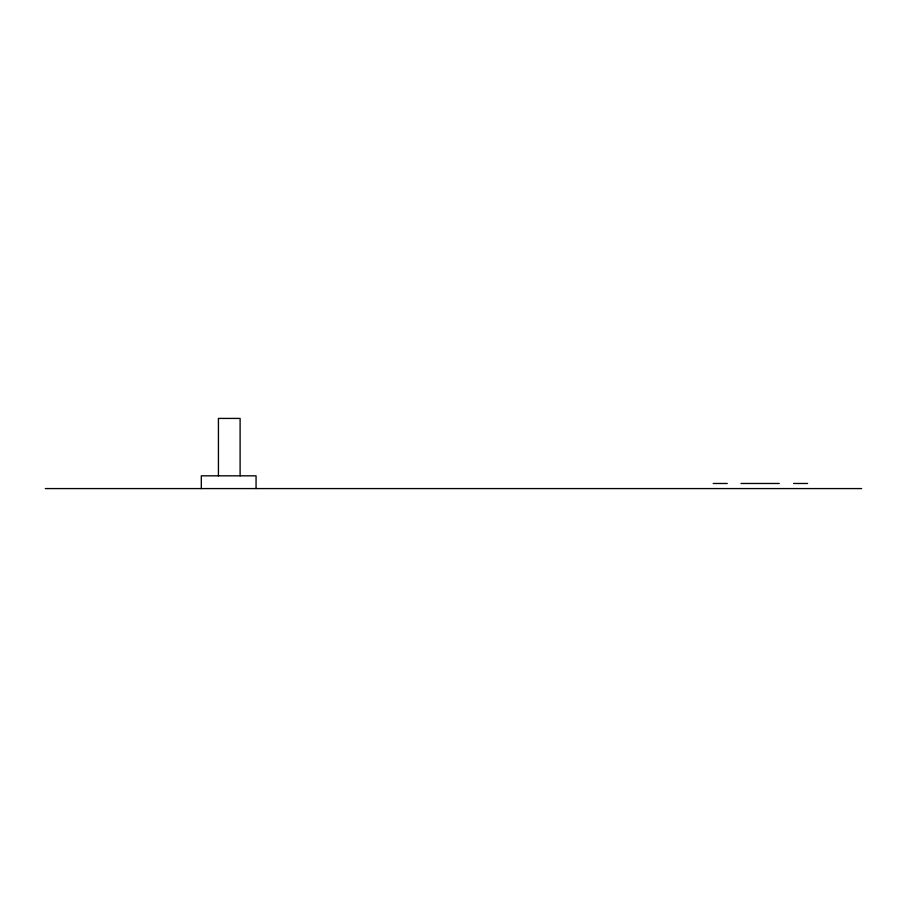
<?xml version="1.0" encoding="UTF-8"?>
<svg xmlns="http://www.w3.org/2000/svg" width="907" height="907" viewBox="0 0 907 907"><rect width="100%" height="100%" fill="white"/><g stroke="black" fill="none" stroke-linecap="round" stroke-linejoin="round"><path stroke-width="1.36" d="M713.219 483.476L727.255 483.476M740.996 483.476L779.26 483.476M793.58 483.476L807.604 483.476M45.35 488.578L861.65 488.578M256.057 488.578L256.057 475.824L201.309 475.824L201.309 488.578M240.106 475.824L240.106 418.422L218.428 418.422L218.428 475.824"/></g></svg>
